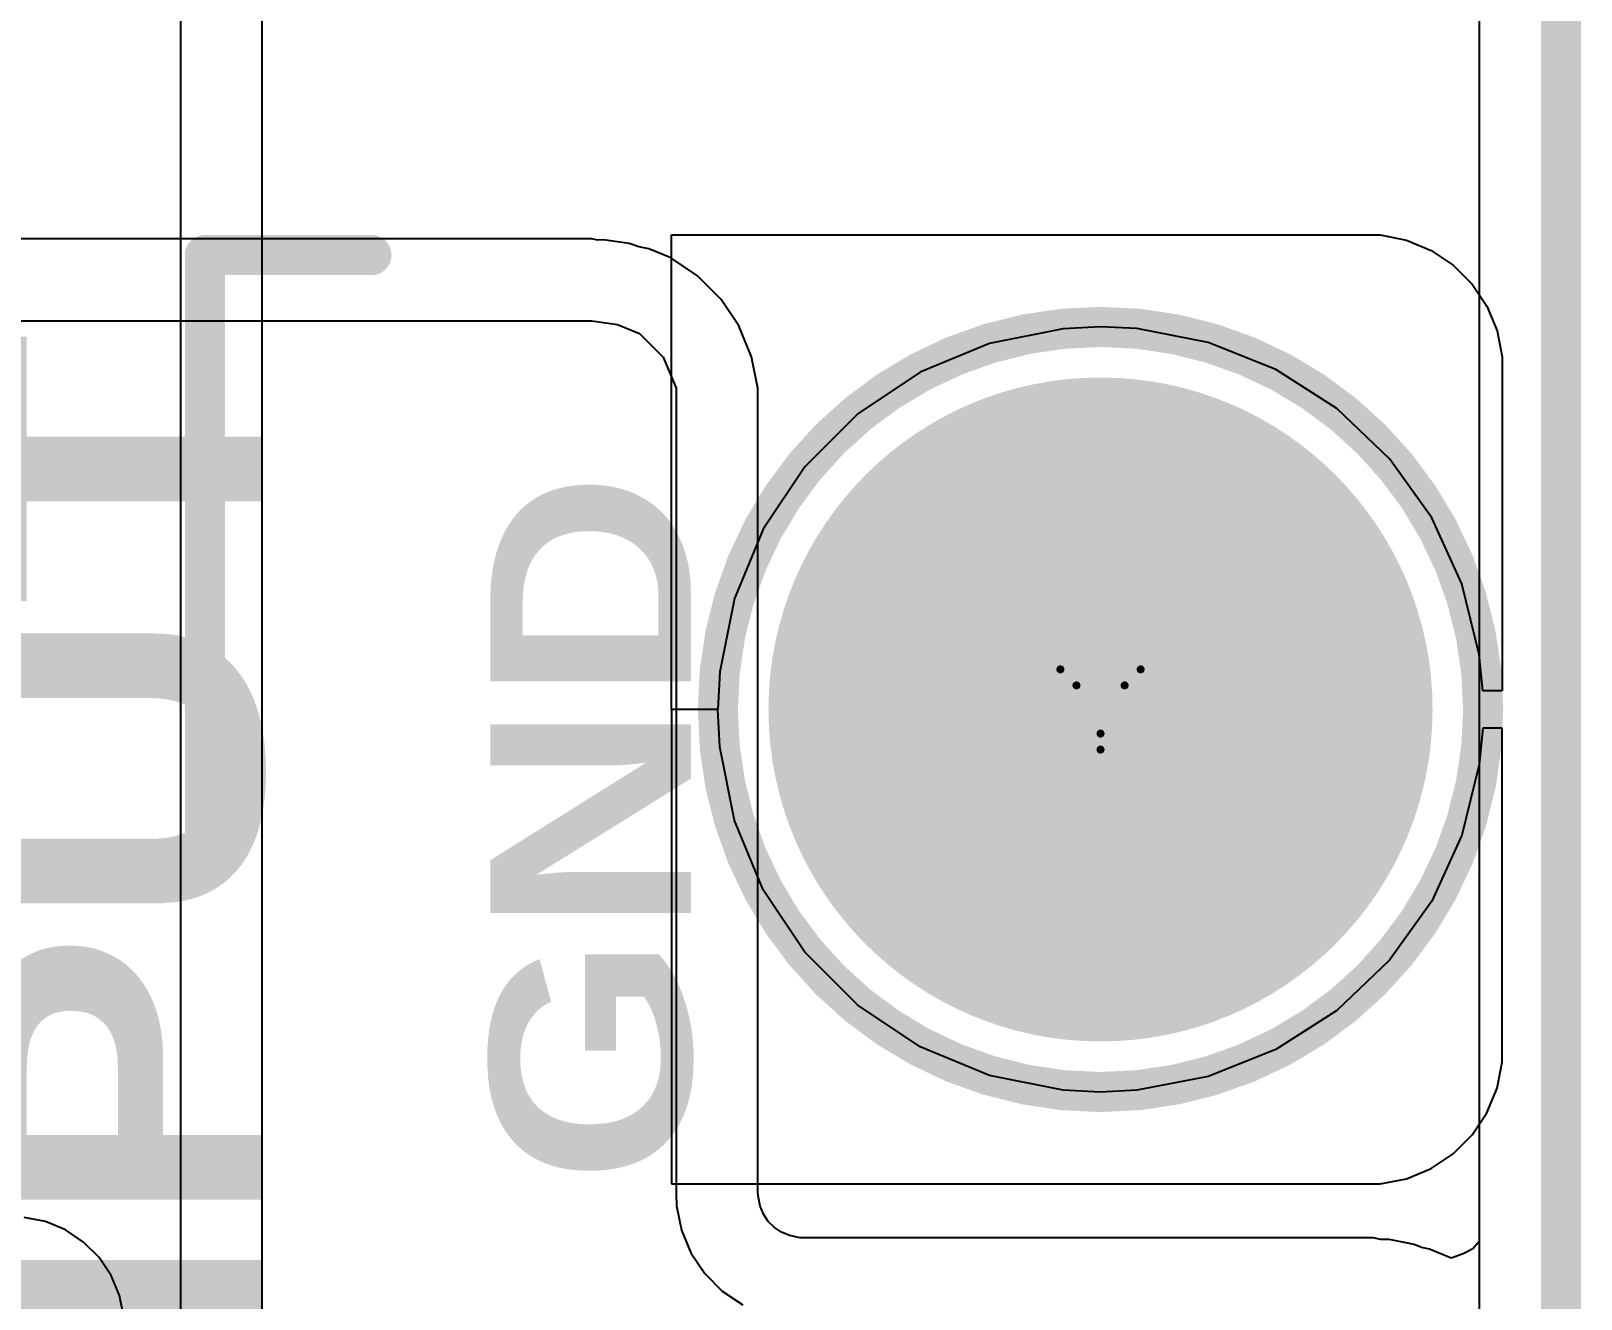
# Model space of a CAD drawing. Header units: inches. Extents: x -2 to 5376, y -4 to 5426.
# Drawn here: x 128.75 to 138.56, y 12.77 to 20.8 of the extents above; entities that cross this region are included whole.
import ezdxf

# ---------------------------------------------------------------- set-up
doc = ezdxf.new("R2010")
doc.units = ezdxf.units.IN
for name, color, linetype in [('Board Outline', 216, 'Continuous'), ('Bottom Layer', 5, 'Continuous'), ('Bottom Solder', 6, 'Continuous'), ('Drill Drawing', 1, 'Continuous'), ('Layer 1', 16, 'Continuous'), ('Layer 2', 76, 'Continuous'), ('Multi-Layer', 9, 'Continuous'), ('Pad Holes', 156, 'Continuous'), ('Top Layer', 1, 'Continuous'), ('Top Overlay', 2, 'Continuous'), ('Top Solder', 216, 'Continuous')]:
    doc.layers.add(name, color=color, linetype=linetype)
doc.styles.add('Arial Black_Bold', font='', dxfattribs={"height": 0.2})
doc.styles.get('Arial Black_Bold').set_extended_font_data('Arial Black', bold=True)

# ---------------------------------------------------------------- blocks, each defined once
blk = doc.blocks.new('0_5___T____P___147')
at = {"layer": 'Bottom Layer'}
h = blk.add_hatch(color=5, dxfattribs=at)
edge = h.paths.add_edge_path()
edge.add_arc((0, 0), 2, 0, 360)
at = {"layer": 'Bottom Solder'}
h = blk.add_hatch(color=6, dxfattribs=at)
edge = h.paths.add_edge_path()
edge.add_arc((0, 0), 2.1016, 0, 360)
at = {"layer": 'Layer 1'}
h = blk.add_hatch(color=16, dxfattribs=at)
edge = h.paths.add_edge_path()
edge.add_arc((0, 0), 2, 0, 360)
at = {"layer": 'Layer 2'}
h = blk.add_hatch(color=76, dxfattribs=at)
edge = h.paths.add_edge_path()
edge.add_arc((0, 0), 2, 0, 360)
at = {"layer": 'Multi-Layer'}
h = blk.add_hatch(color=9, dxfattribs=at)
edge = h.paths.add_edge_path()
edge.add_arc((0, 0), 2, 0, 360)
at = {"layer": 'Pad Holes'}
h = blk.add_hatch(color=7, dxfattribs=at)
edge = h.paths.add_edge_path()
edge.add_arc((0, 0), 1, 0, 360)
at = {"layer": 'Top Layer'}
h = blk.add_hatch(color=1, dxfattribs=at)
edge = h.paths.add_edge_path()
edge.add_arc((0, 0), 2, 0, 360)
at = {"layer": 'Top Solder'}
h = blk.add_hatch(color=216, dxfattribs=at)
edge = h.paths.add_edge_path()
edge.add_arc((0, 0), 2.1016, 0, 360)

msp = doc.modelspace()

# ---------------------------------------------------------------- linework, layer by layer
at = {"layer": 'Board Outline'}
msp.add_lwpolyline([(138.43, -0.4428, 0.254, 0.254, 0), (138.43, 93.4612, 0.254, 0.254, 0)], format="xyseb", dxfattribs=at)
at = {"layer": 'Bottom Layer'}
for p, q in [((137.9121, 44.8056), (137.9121, 13.1313)), ((132.2959, 19.479), (127.1905, 19.4791)), ((132.3326, 19.4717), (132.2959, 19.479)), ((132.37, 19.4737), (132.3326, 19.4717)), ((132.533, 19.4501), (132.37, 19.4737)), ((132.5938, 19.4286), (132.533, 19.4501)), ((132.6571, 19.416), (132.5938, 19.4286)), ((132.7962, 19.3584), (132.6571, 19.416)), ((132.9643, 19.2461), (132.7962, 19.3584)), ((132.7962, 19.3584), (132.7962, 19.3584)), ((133.1143, 19.0961), (132.9643, 19.2461)), ((133.2266, 18.928), (133.1143, 19.0961)), ((127.1905, 18.9611), (132.2959, 18.9611)), ((132.2959, 18.9611), (132.2959, 18.9611)), ((132.2959, 18.9611), (132.2959, 18.9611)), ((132.2959, 18.9611), (132.2959, 18.9611)), ((132.2959, 18.9611), (132.4589, 18.9375)), ((132.4589, 18.9375), (132.598, 18.8799)), ((132.598, 18.8799), (132.7481, 18.7298)), ((133.3078, 18.732), (133.2266, 18.928)), ((132.7481, 18.7298), (132.8293, 18.5338)), ((133.3472, 18.5338), (133.3078, 18.732)), ((133.3078, 18.732), (133.3078, 18.732)), ((132.8293, 18.5338), (132.8293, 18.4277)), ((133.3472, 18.4277), (133.3472, 18.5338)), ((132.8293, 18.4277), (132.8293, 13.4366)), ((133.3472, 13.4493), (133.3472, 18.4277)), ((133.3486, 13.4217), (133.3472, 13.4493)), ((132.8293, 13.4366), (132.8331, 13.3582)), ((132.8331, 13.3582), (132.8637, 13.2043)), ((133.3618, 13.3554), (133.3486, 13.4217)), ((133.3828, 13.3048), (133.3618, 13.3554)), ((128.8384, 13.2577), (128.7033, 13.2846)), ((128.9656, 13.2051), (128.8384, 13.2577)), ((133.4132, 13.2592), (133.3828, 13.3048)), ((133.452, 13.2204), (133.4132, 13.2592)), ((129.08, 13.1286), (128.9656, 13.2051)), ((132.8637, 13.2043), (132.9237, 13.0594)), ((133.4975, 13.19), (133.452, 13.2204)), ((133.5482, 13.169), (133.4975, 13.19)), ((133.6145, 13.1558), (133.5482, 13.169)), ((133.6421, 13.1545), (133.6145, 13.1558)), ((137.2411, 13.1545), (133.6421, 13.1545)), ((137.2911, 13.1445), (137.2411, 13.1545)), ((129.1774, 13.0312), (129.08, 13.1286)), ((132.9237, 13.0594), (133.0109, 12.929)), ((137.3421, 13.1445), (137.2911, 13.1445)), ((137.5011, 13.1129), (137.3421, 13.1445)), ((137.5483, 13.0933), (137.5011, 13.1129)), ((137.5983, 13.0834), (137.5483, 13.0933)), ((137.7343, 13.0271), (137.5983, 13.0834)), ((137.8108, 13.054), (137.7343, 13.0271)), ((137.8722, 13.0859), (137.8108, 13.054)), ((137.9121, 13.1313), (137.8722, 13.0859)), ((129.2539, 12.9167), (129.1774, 13.0312)), ((129.3066, 12.7896), (129.2539, 12.9167)), ((133.0109, 12.929), (133.1218, 12.8181)), ((129.3334, 12.6545), (129.3066, 12.7896)), ((133.1218, 12.8181), (133.2522, 12.731))]:
    msp.add_line(p, q, dxfattribs=at)
at = {"layer": 'Drill Drawing'}
for points in [[(135.262, 16.754, 0.0508, 0.0508, 0), (135.77, 16.754, 0.0508, 0.0508, 0)], [(135.262, 16.754, 0.0508, 0.0508, 0), (135.516, 16.246, 0.0508, 0.0508, 0)], [(135.516, 16.246, 0.0508, 0.0508, 0), (135.77, 16.754, 0.0508, 0.0508, 0)], [(135.3636, 16.6524, 0.0508, 0.0508, 0), (135.6684, 16.6524, 0.0508, 0.0508, 0)], [(135.3636, 16.6524, 0.0508, 0.0508, 0), (135.516, 16.3476, 0.0508, 0.0508, 0)], [(135.516, 16.3476, 0.0508, 0.0508, 0), (135.6684, 16.6524, 0.0508, 0.0508, 0)]]:
    msp.add_lwpolyline(points, format="xyseb", dxfattribs=at)
for points in [[(135.2493, 16.754, 0.0254, 0.0254, 1), (135.2747, 16.754, 0.0254, 0.0254, 1)], [(135.2493, 16.754, 0.0254, 0.0254, 1), (135.2747, 16.754, 0.0254, 0.0254, 1)], [(135.7573, 16.754, 0.0254, 0.0254, 1), (135.7827, 16.754, 0.0254, 0.0254, 1)], [(135.7573, 16.754, 0.0254, 0.0254, 1), (135.7827, 16.754, 0.0254, 0.0254, 1)], [(135.3509, 16.6524, 0.0254, 0.0254, 1), (135.3763, 16.6524, 0.0254, 0.0254, 1)], [(135.3509, 16.6524, 0.0254, 0.0254, 1), (135.3763, 16.6524, 0.0254, 0.0254, 1)], [(135.6557, 16.6524, 0.0254, 0.0254, 1), (135.6811, 16.6524, 0.0254, 0.0254, 1)], [(135.6557, 16.6524, 0.0254, 0.0254, 1), (135.6811, 16.6524, 0.0254, 0.0254, 1)], [(135.5033, 16.3476, 0.0254, 0.0254, 1), (135.5287, 16.3476, 0.0254, 0.0254, 1)], [(135.5033, 16.3476, 0.0254, 0.0254, 1), (135.5287, 16.3476, 0.0254, 0.0254, 1)], [(135.5033, 16.246, 0.0254, 0.0254, 1), (135.5287, 16.246, 0.0254, 0.0254, 1)], [(135.5033, 16.246, 0.0254, 0.0254, 1), (135.5287, 16.246, 0.0254, 0.0254, 1)]]:
    msp.add_lwpolyline(points, format="xyseb", close=True, dxfattribs=at)
at = {"layer": 'Layer 1'}
msp.add_line((137.9121, 44.8056), (137.9121, 9.8234), dxfattribs=at)
at = {"layer": 'Layer 2'}
for p, q in [((137.9121, 44.8056), (137.9121, 9.8234)), ((129.6924, 21.9433), (129.6924, 0.5375)), ((130.2104, 0.5375), (130.2104, 21.9433))]:
    msp.add_line(p, q, dxfattribs=at)
at = {"layer": 'Top Layer'}
msp.add_line((137.9121, 44.8056), (137.9121, 12.3253), dxfattribs=at)
at = {"layer": 'Top Overlay'}
for p, q in [((132.8001, 16.5), (132.8001, 19.5039)), ((132.8001, 19.5039), (137.2026, 19.5039)), ((137.2026, 19.5039), (137.2869, 19.5039)), ((137.2869, 19.5039), (137.4524, 19.471)), ((137.4524, 19.471), (137.6082, 19.4065)), ((137.6082, 19.4065), (137.7484, 19.3128)), ((137.7484, 19.3128), (137.8677, 19.1935)), ((137.8677, 19.1935), (137.9614, 19.0532)), ((137.9614, 19.0532), (138.026, 18.8974)), ((135.2786, 18.9102), (134.813, 18.8176)), ((135.516, 18.9219), (135.2786, 18.9102)), ((135.746, 18.9109), (135.516, 18.9219)), ((135.516, 18.9219), (135.516, 18.9219)), ((136.1977, 18.824), (135.746, 18.9109)), ((138.026, 18.8974), (138.0589, 18.732)), ((134.813, 18.8176), (134.3743, 18.6359)), ((136.6248, 18.6532), (136.1977, 18.824)), ((137.0119, 18.4047), (136.6248, 18.6532)), ((138.0589, 18.732), (138.0589, 18.6476)), ((138.0589, 18.6476), (138.0589, 16.6187)), ((138.0589, 18.6476), (138.0589, 18.6476)), ((138.0589, 18.6476), (138.0589, 18.6476)), ((134.3743, 18.6359), (133.9796, 18.3721)), ((133.9796, 18.3721), (133.6439, 18.0364)), ((137.345, 18.0875), (137.0119, 18.4047)), ((137.6122, 17.7131), (137.345, 18.0875)), ((133.6439, 18.0364), (133.3801, 17.6417)), ((137.8037, 17.2949), (137.6122, 17.7131)), ((133.3801, 17.6417), (133.1984, 17.203)), ((137.9127, 16.848), (137.8037, 17.2949)), ((133.1984, 17.203), (133.1058, 16.7374)), ((137.935, 16.6188), (137.9127, 16.848)), ((133.1058, 16.7374), (133.0941, 16.5)), ((138.0589, 16.6187), (137.935, 16.6188)), ((133.0941, 16.5), (132.8001, 16.5)), ((133.0941, 16.5), (132.8001, 16.5)), ((132.8001, 16.5), (132.8001, 13.4961)), ((133.0941, 16.5), (133.0941, 16.5)), ((133.1058, 16.2626), (133.0941, 16.5)), ((133.0941, 16.5), (133.0941, 16.5)), ((137.935, 16.3812), (137.9127, 16.152)), ((138.0589, 16.3813), (137.935, 16.3812)), ((138.0589, 14.3524), (138.0589, 16.3813)), ((133.1984, 15.797), (133.1058, 16.2626)), ((137.9127, 16.152), (137.8037, 15.7051)), ((133.3801, 15.3583), (133.1984, 15.797)), ((137.8037, 15.7051), (137.6122, 15.2869)), ((133.6439, 14.9636), (133.3801, 15.3583)), ((137.6122, 15.2869), (137.345, 14.9125)), ((133.9796, 14.6279), (133.6439, 14.9636)), ((137.345, 14.9125), (137.0119, 14.5953)), ((134.3743, 14.3641), (133.9796, 14.6279)), ((137.0119, 14.5953), (136.6248, 14.3468)), ((134.813, 14.1824), (134.3743, 14.3641)), ((136.6248, 14.3468), (136.1977, 14.176)), ((138.0589, 14.268), (138.0589, 14.3524)), ((138.0589, 14.3524), (138.0589, 14.3524)), ((138.0589, 14.3524), (138.0589, 14.3524)), ((138.026, 14.1026), (138.0589, 14.268)), ((135.2786, 14.0898), (134.813, 14.1824)), ((136.1977, 14.176), (135.746, 14.0891)), ((135.516, 14.0781), (135.2786, 14.0898)), ((135.746, 14.0891), (135.516, 14.0781)), ((135.516, 14.0781), (135.516, 14.0781)), ((137.9614, 13.9468), (138.026, 14.1026)), ((137.8677, 13.8065), (137.9614, 13.9468)), ((137.7484, 13.6872), (137.8677, 13.8065)), ((137.6082, 13.5935), (137.7484, 13.6872)), ((137.4524, 13.529), (137.6082, 13.5935)), ((132.8001, 13.4961), (137.2026, 13.4961)), ((137.2026, 13.4961), (137.2869, 13.4961)), ((137.2869, 13.4961), (137.4524, 13.529))]:
    msp.add_line(p, q, dxfattribs=at)
for points in [[(129.8476, 15.5776, 0.254, 0.254, 0), (129.8476, 19.3769, 0.254, 0.254, 0)], [(129.8476, 19.3769, 0.254, 0.254, 0), (130.9017, 19.3769, 0.254, 0.254, 0)]]:
    msp.add_lwpolyline(points, format="xyseb", dxfattribs=at)
for points in [[(129.7841, 19.3769, 0.127, 0.127, 1), (129.9111, 19.3769, 0.127, 0.127, 1)], [(129.7841, 19.3769, 0.127, 0.127, 1), (129.9111, 19.3769, 0.127, 0.127, 1)], [(130.8382, 19.3769, 0.127, 0.127, 1), (130.9652, 19.3769, 0.127, 0.127, 1)], [(137.9379, 16.5, 0.254, 0.254, 1), (133.0941, 16.5, 0.254, 0.254, 1)], [(133.0306, 16.5, 0.127, 0.127, 1), (133.1576, 16.5, 0.127, 0.127, 1)], [(137.8744, 16.5, 0.127, 0.127, 1), (138.0014, 16.5, 0.127, 0.127, 1)], [(129.7841, 15.5776, 0.127, 0.127, 1), (129.9111, 15.5776, 0.127, 0.127, 1)]]:
    msp.add_lwpolyline(points, format="xyseb", close=True, dxfattribs=at)

# ---------------------------------------------------------------- block references
at = {"rotation": 180}
msp.add_blockref('0_5___T____P___147', (135.516, 16.5), dxfattribs=at)

# ---------------------------------------------------------------- texts
at = {"layer": 'Top Overlay', "style": 'Arial Black_Bold'}
for s, height, p in [('INPUT', 1.778, (130.209, 10.3631)), ('GND', 1.27, (132.9232, 13.4961))]:
    msp.add_text(s, height=height, rotation=90, dxfattribs=at).set_placement(p)

doc.saveas('drawing.dxf')
